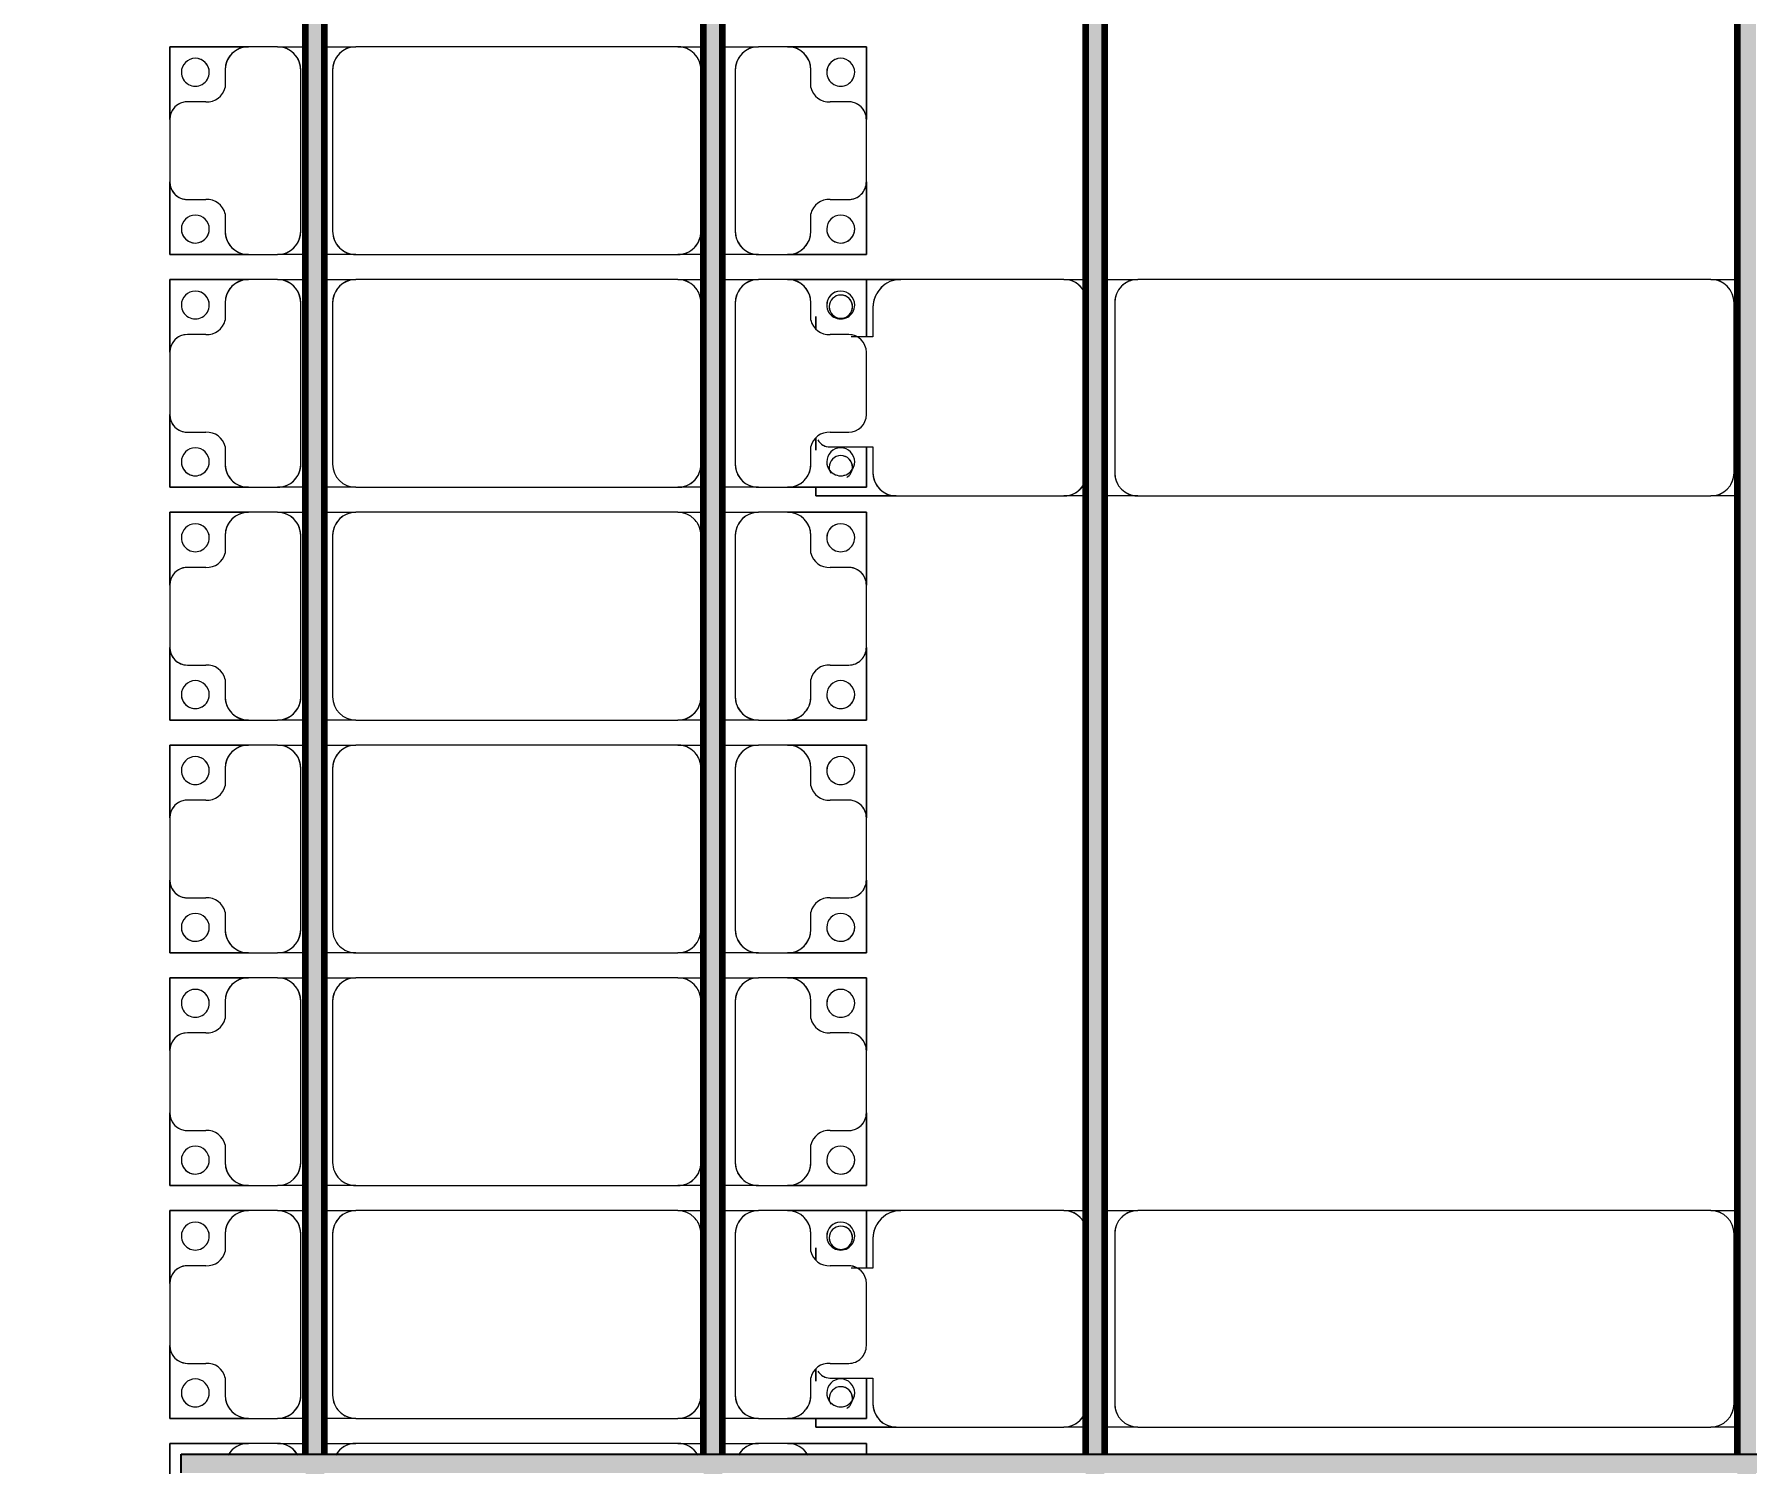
# Model space of a CAD drawing. Header units: millimetres. Extents: x -268744 to 115753, y -96240 to -10461.
# Drawn here: x -257023 to -253344, y -34627 to -31556 of the extents above; entities that cross this region are included whole.
import ezdxf

# ---------------------------------------------------------------- set-up
doc = ezdxf.new("R2010")
doc.units = ezdxf.units.MM
for name, color, linetype, lineweight in [('A-ANNO-DIMS', 211, 'Continuous', 9), ('A-ANNO-DIMS-900', 211, 'Continuous', 9), ('A-GENM', 13, 'Continuous', 9), ('S-BEAM', 12, 'Continuous', 9)]:
    doc.layers.add(name, color=color, linetype=linetype, lineweight=lineweight)
doc.styles.add('Trebuchet MS', font='trebuc.ttf', dxfattribs={"width": 0.8, "height": 2700})
doc.dimstyles.new('Arc_Length_-_3mm_Trebuchet_MS', dxfattribs={"dimscale": 304.8, "dimtxt": 2783.567448, "dimasz": 2.952756, "dimexe": 4.429134, "dimexo": 4.429134, "dimgap": 0.885827, "dimtad": 1, "dimdec": 0, "dimrnd": 10, "dimzin": 0, "dimdsep": 46, "dimtxsty": 'Trebuchet MS', "dimblk1": 'OBLIQUE', "dimblk2": 'OBLIQUE', "dimsah": 1, "dimcen": 0.09, "dimdle": 2.952756, "dimazin": 0, "dimtfac": 1, "dimtdec": 4, "dimtix": 1, "dimtmove": 0, "dimatfit": 3, "dimfxl": 1, "dimtvp": 1, "dimtolj": 1, "dimtzin": 0, "dimarcsym": 2})

# ---------------------------------------------------------------- blocks, each defined once
blk = doc.blocks.new('Dai phaodi lai - DẢI PHAO ĐI LẠI-102111-KHUNG KẾT CẤU BÈ PIN 1')
at = {"layer": 'A-GENM', "color": 7}
for p, q in [((11276.8, 748.4), (11433.1, 748.4)), ((11276.8, 579.3), (11276.8, 748.4)), ((11276.8, 748.4), (11276.8, 579.3)), ((11433.1, 748.4), (11276.8, 748.4)), ((11566.9, 748.4), (11433.1, 748.4)), ((11566.9, 748.4), (11723.2, 748.4)), ((11723.2, 748.4), (11566.9, 748.4)), ((11723.2, 748.4), (11723.2, 579.3)), ((11723.2, 579.3), (11723.2, 748.4)), ((11776.8, 748.4), (11900.1, 748.4)), ((11776.8, 579.3), (11776.8, 748.4)), ((11776.8, 748.4), (11776.8, 579.3)), ((11900.1, 748.4), (11776.8, 748.4)), ((12066.9, 748.4), (11933.1, 748.4)), ((12136.6, 748.4), (12223.2, 748.4)), ((12223.2, 748.4), (12136.6, 748.4)), ((12223.2, 748.4), (12223.2, 579.3)), ((12223.2, 579.3), (12223.2, 748.4)), ((12276.8, 748.4), (12433.1, 748.4)), ((12276.8, 579.3), (12276.8, 748.4)), ((12276.8, 748.4), (12276.8, 579.3)), ((12433.1, 748.4), (12276.8, 748.4)), ((12566.9, 748.4), (12433.1, 748.4)), ((12566.9, 748.4), (12723.2, 748.4)), ((12723.2, 748.4), (12566.9, 748.4)), ((12723.2, 748.4), (12723.2, 579.3)), ((12723.2, 579.3), (12723.2, 748.4)), ((12776.8, 748.4), (12933.1, 748.4)), ((12776.8, 579.3), (12776.8, 748.4)), ((12776.8, 748.4), (12776.8, 579.3)), ((12933.1, 748.4), (12776.8, 748.4)), ((13066.9, 748.4), (12933.1, 748.4)), ((13066.9, 748.4), (13223.2, 748.4)), ((13223.2, 748.4), (13066.9, 748.4)), ((13223.2, 748.4), (13223.2, 579.3)), ((13223.2, 579.3), (13223.2, 748.4)), ((13276.8, 748.4), (13433.1, 748.4)), ((13276.8, 579.3), (13276.8, 748.4)), ((13276.8, 748.4), (13276.8, 579.3)), ((13433.1, 748.4), (13276.8, 748.4)), ((13566.9, 748.4), (13433.1, 748.4)), ((13566.9, 748.4), (13723.2, 748.4)), ((13723.2, 748.4), (13566.9, 748.4)), ((13723.2, 748.4), (13723.2, 579.3)), ((13723.2, 579.3), (13723.2, 748.4)), ((13776.8, 748.4), (13900.1, 748.4)), ((13776.8, 579.3), (13776.8, 748.4)), ((13776.8, 748.4), (13776.8, 579.3)), ((13900.1, 748.4), (13776.8, 748.4)), ((14066.9, 748.4), (13933.1, 748.4)), ((14136.6, 748.4), (14223.2, 748.4)), ((14223.2, 748.4), (14136.6, 748.4)), ((14223.2, 748.4), (14223.2, 579.3)), ((14223.2, 579.3), (14223.2, 748.4)), ((14276.8, 748.4), (14300.1, 748.4)), ((14276.8, 579.3), (14276.8, 748.4)), ((14276.8, 748.4), (14276.8, 579.3)), ((14300.1, 748.4), (14276.8, 748.4)), ((11395.1, 710.4), (11395.1, 670.7)), ((11604.9, 670.7), (11604.9, 710.4)), ((11895.1, 710.4), (11895.1, 670.7)), ((12104.9, 670.7), (12104.9, 710.4)), ((12395.1, 710.4), (12395.1, 670.7)), ((12604.9, 670.7), (12604.9, 710.4)), ((12895.1, 710.4), (12895.1, 670.7)), ((13104.9, 670.7), (13104.9, 710.4)), ((13395.1, 710.4), (13395.1, 670.7)), ((13604.9, 670.7), (13604.9, 710.4)), ((13895.1, 710.4), (13895.1, 670.7)), ((14104.9, 670.7), (14104.9, 710.4)), ((11364.3, 629.3), (11326.8, 629.3)), ((11673.2, 629.3), (11635.7, 629.3)), ((11864.3, 629.3), (11826.8, 629.3)), ((12173.2, 629.3), (12135.7, 629.3)), ((12364.3, 629.3), (12326.8, 629.3)), ((12673.2, 629.3), (12635.7, 629.3)), ((12864.3, 629.3), (12826.8, 629.3)), ((13173.2, 629.3), (13135.7, 629.3)), ((13364.3, 629.3), (13326.8, 629.3)), ((13673.2, 629.3), (13635.7, 629.3)), ((13864.3, 629.3), (13826.8, 629.3)), ((14173.2, 629.3), (14135.7, 629.3)), ((11276.8, 579.3), (11276.8, 516.7)), ((11723.2, 516.7), (11723.2, 579.3)), ((11776.8, 579.3), (11776.8, 516.7)), ((12223.2, 516.7), (12223.2, 579.3)), ((12276.8, 579.3), (12276.8, 516.7)), ((12723.2, 516.7), (12723.2, 579.3)), ((12776.8, 579.3), (12776.8, 516.7)), ((13223.2, 516.7), (13223.2, 579.3)), ((13276.8, 579.3), (13276.8, 516.7)), ((13723.2, 516.7), (13723.2, 579.3)), ((13776.8, 579.3), (13776.8, 516.7)), ((14223.2, 516.7), (14223.2, 579.3)), ((14276.8, 579.3), (14276.8, 516.7)), ((11276.8, 438.7), (11276.8, 516.7)), ((11276.8, 438.7), (11276.8, 516.7)), ((11723.2, 516.7), (11723.2, 438.7)), ((11723.2, 516.7), (11723.2, 438.7)), ((11776.8, 438.7), (11776.8, 516.7)), ((11776.8, 438.7), (11776.8, 516.7)), ((12223.2, 516.7), (12223.2, 438.7)), ((12223.2, 516.7), (12223.2, 438.7)), ((12276.8, 438.7), (12276.8, 516.7)), ((12276.8, 438.7), (12276.8, 516.7)), ((12723.2, 516.7), (12723.2, 438.7)), ((12723.2, 516.7), (12723.2, 438.7)), ((12776.8, 438.7), (12776.8, 516.7)), ((12776.8, 438.7), (12776.8, 516.7)), ((13223.2, 516.7), (13223.2, 438.7)), ((13223.2, 516.7), (13223.2, 438.7)), ((13276.8, 438.7), (13276.8, 516.7)), ((13276.8, 438.7), (13276.8, 516.7)), ((13723.2, 516.7), (13723.2, 438.7)), ((13723.2, 516.7), (13723.2, 438.7)), ((13776.8, 438.7), (13776.8, 516.7)), ((13776.8, 438.7), (13776.8, 516.7)), ((14223.2, 516.7), (14223.2, 438.7)), ((14223.2, 516.7), (14223.2, 438.7)), ((14276.8, 438.7), (14276.8, 516.7)), ((14276.8, 438.7), (14276.8, 516.7)), ((11326.8, 466.7), (11673.2, 466.7)), ((11826.8, 466.7), (12173.2, 466.7)), ((12326.8, 466.7), (12673.2, 466.7)), ((12826.8, 466.7), (13173.2, 466.7)), ((13326.8, 466.7), (13673.2, 466.7)), ((13826.8, 466.7), (14173.2, 466.7)), ((11276.8, 343.3), (11276.8, 398.7)), ((11276.8, 343.3), (11276.8, 398.7)), ((11673.2, 393.3), (11326.8, 393.3)), ((11723.2, 398.7), (11723.2, 343.3)), ((11723.2, 398.7), (11723.2, 343.3)), ((11776.8, 343.3), (11776.8, 398.7)), ((11776.8, 343.3), (11776.8, 398.7)), ((12173.2, 393.3), (11826.8, 393.3)), ((12223.2, 398.7), (12223.2, 343.3)), ((12223.2, 398.7), (12223.2, 343.3)), ((12276.8, 343.3), (12276.8, 398.7)), ((12276.8, 343.3), (12276.8, 398.7)), ((12673.2, 393.3), (12326.8, 393.3)), ((12723.2, 398.7), (12723.2, 343.3)), ((12723.2, 398.7), (12723.2, 343.3)), ((12776.8, 343.3), (12776.8, 398.7)), ((12776.8, 343.3), (12776.8, 398.7)), ((13173.2, 393.3), (12826.8, 393.3)), ((13223.2, 398.7), (13223.2, 343.3)), ((13223.2, 398.7), (13223.2, 343.3)), ((13276.8, 343.3), (13276.8, 398.7)), ((13276.8, 343.3), (13276.8, 398.7)), ((13673.2, 393.3), (13326.8, 393.3)), ((13723.2, 398.7), (13723.2, 343.3)), ((13723.2, 398.7), (13723.2, 343.3)), ((13776.8, 343.3), (13776.8, 398.7)), ((13776.8, 343.3), (13776.8, 398.7)), ((14173.2, 393.3), (13826.8, 393.3)), ((14223.2, 398.7), (14223.2, 343.3)), ((14223.2, 398.7), (14223.2, 343.3)), ((14276.8, 343.3), (14276.8, 398.7)), ((14276.8, 343.3), (14276.8, 398.7)), ((11276.8, 343.3), (11276.8, -348.3)), ((11723.2, -348.3), (11723.2, 343.3)), ((11776.8, 343.3), (11776.8, -348.3)), ((12223.2, -348.3), (12223.2, 343.3)), ((12276.8, 343.3), (12276.8, -348.3)), ((12723.2, -348.3), (12723.2, 343.3)), ((12776.8, 343.3), (12776.8, -348.3)), ((13223.2, -348.3), (13223.2, 343.3)), ((13276.8, 343.3), (13276.8, -348.3)), ((13723.2, -348.3), (13723.2, 343.3)), ((13776.8, 343.3), (13776.8, -348.3)), ((14223.2, -348.3), (14223.2, 343.3)), ((14276.8, 343.3), (14276.8, -348.3)), ((11276.8, -416.3), (11276.8, -348.3)), ((11276.8, -416.3), (11276.8, -348.3)), ((11723.2, -348.3), (11723.2, -416.3)), ((11723.2, -348.3), (11723.2, -416.3)), ((11776.8, -416.3), (11776.8, -348.3)), ((11776.8, -416.3), (11776.8, -348.3)), ((12223.2, -348.3), (12223.2, -416.3)), ((12223.2, -348.3), (12223.2, -416.3)), ((12276.8, -416.3), (12276.8, -348.3)), ((12276.8, -416.3), (12276.8, -348.3)), ((12723.2, -348.3), (12723.2, -416.3)), ((12723.2, -348.3), (12723.2, -416.3)), ((12776.8, -416.3), (12776.8, -348.3)), ((12776.8, -416.3), (12776.8, -348.3)), ((13223.2, -348.3), (13223.2, -416.3)), ((13223.2, -348.3), (13223.2, -416.3)), ((13276.8, -416.3), (13276.8, -348.3)), ((13276.8, -416.3), (13276.8, -348.3)), ((13723.2, -348.3), (13723.2, -416.3)), ((13723.2, -348.3), (13723.2, -416.3)), ((13776.8, -416.3), (13776.8, -348.3)), ((13776.8, -416.3), (13776.8, -348.3)), ((14223.2, -348.3), (14223.2, -416.3)), ((14223.2, -348.3), (14223.2, -416.3)), ((14276.8, -416.3), (14276.8, -348.3)), ((14276.8, -416.3), (14276.8, -348.3)), ((11326.8, -398.3), (11673.2, -398.3)), ((11826.8, -398.3), (12173.2, -398.3)), ((12326.8, -398.3), (12673.2, -398.3)), ((12826.8, -398.3), (13173.2, -398.3)), ((13326.8, -398.3), (13673.2, -398.3)), ((13826.8, -398.3), (14173.2, -398.3)), ((11276.8, -516.7), (11276.8, -456.3)), ((11276.8, -516.7), (11276.8, -456.3)), ((11673.2, -466.7), (11326.8, -466.7)), ((11723.2, -456.3), (11723.2, -516.7)), ((11723.2, -456.3), (11723.2, -516.7)), ((11776.8, -516.7), (11776.8, -456.3)), ((11776.8, -516.7), (11776.8, -456.3)), ((12173.2, -466.7), (11826.8, -466.7)), ((12223.2, -456.3), (12223.2, -516.7)), ((12223.2, -456.3), (12223.2, -516.7)), ((12276.8, -516.7), (12276.8, -456.3)), ((12276.8, -516.7), (12276.8, -456.3)), ((12673.2, -466.7), (12326.8, -466.7)), ((12723.2, -456.3), (12723.2, -516.7)), ((12723.2, -456.3), (12723.2, -516.7)), ((12776.8, -516.7), (12776.8, -456.3)), ((12776.8, -516.7), (12776.8, -456.3)), ((13173.2, -466.7), (12826.8, -466.7)), ((13223.2, -456.3), (13223.2, -516.7)), ((13223.2, -456.3), (13223.2, -516.7)), ((13276.8, -516.7), (13276.8, -456.3)), ((13276.8, -516.7), (13276.8, -456.3)), ((13673.2, -466.7), (13326.8, -466.7)), ((13723.2, -456.3), (13723.2, -516.7)), ((13723.2, -456.3), (13723.2, -516.7)), ((13776.8, -516.7), (13776.8, -456.3)), ((13776.8, -516.7), (13776.8, -456.3)), ((14173.2, -466.7), (13826.8, -466.7)), ((14223.2, -456.3), (14223.2, -516.7)), ((14223.2, -456.3), (14223.2, -516.7)), ((14276.8, -516.7), (14276.8, -456.3)), ((14276.8, -516.7), (14276.8, -456.3)), ((11276.8, -516.7), (11276.8, -579.3)), ((11723.2, -579.3), (11723.2, -516.7)), ((11776.8, -516.7), (11776.8, -579.3)), ((12223.2, -579.3), (12223.2, -516.7)), ((12276.8, -516.7), (12276.8, -579.3)), ((12723.2, -579.3), (12723.2, -516.7)), ((12776.8, -516.7), (12776.8, -579.3)), ((13223.2, -579.3), (13223.2, -516.7)), ((13276.8, -516.7), (13276.8, -579.3)), ((13723.2, -579.3), (13723.2, -516.7)), ((13776.8, -516.7), (13776.8, -579.3)), ((14223.2, -579.3), (14223.2, -516.7)), ((14276.8, -516.7), (14276.8, -579.3)), ((11276.8, -748.4), (11276.8, -579.3)), ((11276.8, -579.3), (11276.8, -748.4)), ((11723.2, -579.3), (11723.2, -748.4)), ((11723.2, -748.4), (11723.2, -579.3)), ((11776.8, -748.4), (11776.8, -579.3)), ((11776.8, -579.3), (11776.8, -748.4)), ((12223.2, -579.3), (12223.2, -748.4)), ((12223.2, -748.4), (12223.2, -579.3)), ((12276.8, -748.4), (12276.8, -579.3)), ((12276.8, -579.3), (12276.8, -748.4)), ((12723.2, -579.3), (12723.2, -748.4)), ((12723.2, -748.4), (12723.2, -579.3)), ((12776.8, -748.4), (12776.8, -579.3)), ((12776.8, -579.3), (12776.8, -748.4)), ((13223.2, -579.3), (13223.2, -748.4)), ((13223.2, -748.4), (13223.2, -579.3)), ((13276.8, -748.4), (13276.8, -579.3)), ((13276.8, -579.3), (13276.8, -748.4)), ((13723.2, -579.3), (13723.2, -748.4)), ((13723.2, -748.4), (13723.2, -579.3)), ((13776.8, -748.4), (13776.8, -579.3)), ((13776.8, -579.3), (13776.8, -748.4)), ((14223.2, -579.3), (14223.2, -748.4)), ((14223.2, -748.4), (14223.2, -579.3)), ((14276.8, -748.4), (14276.8, -579.3)), ((14276.8, -579.3), (14276.8, -748.4)), ((11326.8, -629.3), (11364.3, -629.3)), ((11635.7, -629.3), (11673.2, -629.3)), ((11826.8, -629.3), (11864.3, -629.3)), ((12135.7, -629.3), (12173.2, -629.3)), ((12326.8, -629.3), (12364.3, -629.3)), ((12635.7, -629.3), (12673.2, -629.3)), ((12826.8, -629.3), (12864.3, -629.3)), ((13135.7, -629.3), (13173.2, -629.3)), ((13326.8, -629.3), (13364.3, -629.3)), ((13635.7, -629.3), (13673.2, -629.3)), ((13826.8, -629.3), (13864.3, -629.3)), ((14135.7, -629.3), (14173.2, -629.3)), ((11395.1, -670.7), (11395.1, -710.4)), ((11604.9, -710.4), (11604.9, -670.7)), ((11895.1, -670.7), (11895.1, -710.4)), ((12104.9, -710.4), (12104.9, -670.7)), ((12395.1, -670.7), (12395.1, -710.4)), ((12604.9, -710.4), (12604.9, -670.7)), ((12895.1, -670.7), (12895.1, -710.4)), ((13104.9, -710.4), (13104.9, -670.7)), ((13395.1, -670.7), (13395.1, -710.4)), ((13604.9, -710.4), (13604.9, -670.7)), ((13895.1, -670.7), (13895.1, -710.4)), ((14104.9, -710.4), (14104.9, -670.7)), ((11433.1, -748.4), (11276.8, -748.4)), ((11276.8, -748.4), (11433.1, -748.4)), ((11433.1, -748.4), (11566.9, -748.4)), ((11723.2, -748.4), (11566.9, -748.4)), ((11566.9, -748.4), (11723.2, -748.4)), ((11933.1, -748.4), (11776.8, -748.4)), ((11776.8, -748.4), (11933.1, -748.4)), ((11933.1, -748.4), (12066.9, -748.4)), ((12223.2, -748.4), (12066.9, -748.4)), ((12066.9, -748.4), (12223.2, -748.4)), ((12433.1, -748.4), (12276.8, -748.4)), ((12276.8, -748.4), (12433.1, -748.4)), ((12433.1, -748.4), (12566.9, -748.4)), ((12723.2, -748.4), (12566.9, -748.4)), ((12566.9, -748.4), (12723.2, -748.4)), ((12933.1, -748.4), (12776.8, -748.4)), ((12776.8, -748.4), (12933.1, -748.4)), ((12933.1, -748.4), (13066.9, -748.4)), ((13223.2, -748.4), (13066.9, -748.4)), ((13066.9, -748.4), (13223.2, -748.4)), ((13433.1, -748.4), (13276.8, -748.4)), ((13276.8, -748.4), (13433.1, -748.4)), ((13433.1, -748.4), (13566.9, -748.4)), ((13723.2, -748.4), (13566.9, -748.4)), ((13566.9, -748.4), (13723.2, -748.4)), ((13933.1, -748.4), (13776.8, -748.4)), ((13776.8, -748.4), (13933.1, -748.4)), ((13933.1, -748.4), (14066.9, -748.4)), ((14223.2, -748.4), (14066.9, -748.4)), ((14066.9, -748.4), (14223.2, -748.4)), ((14433.1, -748.4), (14276.8, -748.4)), ((14276.8, -748.4), (14433.1, -748.4))]:
    blk.add_line(p, q, dxfattribs=at)
for centre, radius, start, end in [((11433.1, 710.4), 38, 90, 180), ((11433.1, 710.4), 38, 90, 180), ((11433.1, 710.4), 38, 120, 180), ((11433.1, 710.4), 38, 120, 180), ((11433.1, 710.4), 38, 90, 105), ((11433.1, 710.4), 38, 90, 105), ((11566.9, 710.4), 38, 360, 90), ((11566.9, 710.4), 38, 75, 90), ((11566.9, 710.4), 38, 360, 90), ((11566.9, 710.4), 38, 75, 90), ((11566.9, 710.4), 38, 360, 60), ((11566.9, 710.4), 38, 360, 60), ((11933.1, 710.4), 38, 90, 180), ((12066.9, 710.4), 38, 0, 90), ((12433.1, 710.4), 38, 90, 180), ((12433.1, 710.4), 38, 90, 180), ((12433.1, 710.4), 38, 120, 180), ((12433.1, 710.4), 38, 120, 180), ((12433.1, 710.4), 38, 90, 105), ((12433.1, 710.4), 38, 90, 105), ((12566.9, 710.4), 38, 360, 90), ((12566.9, 710.4), 38, 75, 90), ((12566.9, 710.4), 38, 360, 90), ((12566.9, 710.4), 38, 75, 90), ((12566.9, 710.4), 38, 0, 60), ((12566.9, 710.4), 38, 0, 60), ((12933.1, 710.4), 38, 90, 180), ((12933.1, 710.4), 38, 90, 180), ((12933.1, 710.4), 38, 120, 180), ((12933.1, 710.4), 38, 120, 180), ((12933.1, 710.4), 38, 90, 105), ((12933.1, 710.4), 38, 90, 105), ((13066.9, 710.4), 38, 0, 90), ((13066.9, 710.4), 38, 75, 90), ((13066.9, 710.4), 38, 0, 90), ((13066.9, 710.4), 38, 75, 90), ((13066.9, 710.4), 38, 0, 60), ((13066.9, 710.4), 38, 0, 60), ((13433.1, 710.4), 38, 90, 180), ((13433.1, 710.4), 38, 90, 180), ((13433.1, 710.4), 38, 120, 180), ((13433.1, 710.4), 38, 120, 180), ((13433.1, 710.4), 38, 90, 105), ((13433.1, 710.4), 38, 90, 105), ((13566.9, 710.4), 38, 0, 90), ((13566.9, 710.4), 38, 75, 90), ((13566.9, 710.4), 38, 0, 90), ((13566.9, 710.4), 38, 75, 90), ((13566.9, 710.4), 38, 0, 60), ((13566.9, 710.4), 38, 0, 60), ((13933.1, 710.4), 38, 90, 180), ((14066.9, 710.4), 38, 360, 90), ((11331.6, 693.3), 30, 90, 270), ((11331.6, 693.3), 30, 90, 180), ((11331.6, 693.3), 30, 270, 90), ((11331.6, 693.3), 30, 270, 90), ((11668.4, 693.3), 30, 90, 270), ((11668.4, 693.3), 30, 90, 270), ((11668.4, 693.3), 30, 270, 90), ((11668.4, 693.3), 30, 0, 90), ((11831.6, 693.3), 30, 90, 270), ((11831.6, 693.3), 30, 90, 180), ((11831.6, 693.3), 30, 270, 90), ((11831.6, 693.3), 30, 270, 90), ((11933.1, 710.4), 38, 150, 180), ((11933.1, 710.4), 38, 150, 180), ((12168.4, 693.3), 30, 90, 270), ((12168.4, 693.3), 30, 90, 270), ((12168.4, 693.3), 30, 270, 90), ((12168.4, 693.3), 30, 0, 90), ((12331.6, 693.3), 30, 90, 270), ((12331.6, 693.3), 30, 90, 180), ((12331.6, 693.3), 30, 270, 90), ((12331.6, 693.3), 30, 270, 90), ((12668.4, 693.3), 30, 90, 270), ((12668.4, 693.3), 30, 90, 270), ((12668.4, 693.3), 30, 270, 90), ((12668.4, 693.3), 30, 0, 90), ((12831.6, 693.3), 30, 90, 270), ((12831.6, 693.3), 30, 90, 180), ((12831.6, 693.3), 30, 270, 90), ((12831.6, 693.3), 30, 270, 90), ((13168.4, 693.3), 30, 90, 270), ((13168.4, 693.3), 30, 90, 270), ((13168.4, 693.3), 30, 270, 90), ((13168.4, 693.3), 30, 0, 90), ((13331.6, 693.3), 30, 90, 270), ((13331.6, 693.3), 30, 90, 180), ((13331.6, 693.3), 30, 270, 90), ((13331.6, 693.3), 30, 270, 90), ((13668.4, 693.3), 30, 90, 270), ((13668.4, 693.3), 30, 90, 270), ((13668.4, 693.3), 30, 270, 90), ((13668.4, 693.3), 30, 0, 90), ((13831.6, 693.3), 30, 90, 270), ((13831.6, 693.3), 30, 90, 180), ((13831.6, 693.3), 30, 270, 90), ((13831.6, 693.3), 30, 270, 90), ((13933.1, 710.4), 38, 150, 180), ((13933.1, 710.4), 38, 150, 180), ((14168.4, 693.3), 30, 90, 270), ((14168.4, 693.3), 30, 90, 270), ((14168.4, 693.3), 30, 270, 90), ((14168.4, 693.3), 30, 0, 90), ((11331.6, 693.3), 30, 195, 270), ((11355.2, 668.2), 40, 283.1885, 3.5081), ((11644.8, 668.2), 40, 176.4919, 256.8115), ((11668.4, 693.3), 30, 270, 345), ((11831.6, 693.3), 30, 195, 270), ((11855.2, 668.2), 40, 283.1885, 3.5081), ((12144.8, 668.2), 40, 176.4919, 256.8115), ((12168.4, 693.3), 30, 270, 345), ((12331.6, 693.3), 30, 195, 270), ((12355.2, 668.2), 40, 283.1885, 3.5081), ((12644.8, 668.2), 40, 176.4919, 256.8115), ((12668.4, 693.3), 30, 270, 345), ((12831.6, 693.3), 30, 195, 270), ((12855.2, 668.2), 40, 283.1885, 3.5081), ((13144.8, 668.2), 40, 176.4919, 256.8115), ((13168.4, 693.3), 30, 270, 345), ((13331.6, 693.3), 30, 195, 270), ((13355.2, 668.2), 40, 283.1885, 3.5081), ((13644.8, 668.2), 40, 176.4919, 256.8115), ((13668.4, 693.3), 30, 270, 345), ((13831.6, 693.3), 30, 195, 270), ((13855.2, 668.2), 40, 283.1885, 3.5081), ((14144.8, 668.2), 40, 176.4919, 256.8115), ((14168.4, 693.3), 30, 270, 345), ((11326.8, 579.3), 50, 90, 180), ((11326.8, 579.3), 50, 90, 165), ((11673.2, 579.3), 50, 0, 90), ((11673.2, 579.3), 50, 15, 90), ((11826.8, 579.3), 50, 90, 180), ((11826.8, 579.3), 50, 90, 165), ((12173.2, 579.3), 50, 360, 90), ((12173.2, 579.3), 50, 15, 90), ((12326.8, 579.3), 50, 90, 180), ((12326.8, 579.3), 50, 90, 165), ((12673.2, 579.3), 50, 360, 90), ((12673.2, 579.3), 50, 15, 90), ((12826.8, 579.3), 50, 90, 180), ((12826.8, 579.3), 50, 90, 165), ((13173.2, 579.3), 50, 0, 90), ((13173.2, 579.3), 50, 15, 90), ((13326.8, 579.3), 50, 90, 180), ((13326.8, 579.3), 50, 90, 165), ((13673.2, 579.3), 50, 360, 90), ((13673.2, 579.3), 50, 15, 90), ((13826.8, 579.3), 50, 90, 180), ((13826.8, 579.3), 50, 90, 165), ((14173.2, 579.3), 50, 360, 90), ((14173.2, 579.3), 50, 15, 90), ((14326.8, 579.3), 50, 120, 180), ((14326.8, 579.3), 50, 120, 165), ((11326.8, 516.7), 50, 180, 270), ((11673.2, 516.7), 50, 270, 0), ((11826.8, 516.7), 50, 180, 270), ((12173.2, 516.7), 50, 270, 0), ((12326.8, 516.7), 50, 180, 270), ((12673.2, 516.7), 50, 270, 0), ((12826.8, 516.7), 50, 180, 270), ((13173.2, 516.7), 50, 270, 0), ((13326.8, 516.7), 50, 180, 270), ((13673.2, 516.7), 50, 270, 0), ((13826.8, 516.7), 50, 180, 270), ((14173.2, 516.7), 50, 270, 360), ((14326.8, 516.7), 50, 180, 240), ((11326.8, 516.7), 50, 195, 270), ((11673.2, 516.7), 50, 270, 345), ((11826.8, 516.7), 50, 195, 270), ((12173.2, 516.7), 50, 270, 345), ((12326.8, 516.7), 50, 195, 270), ((12673.2, 516.7), 50, 270, 345), ((12826.8, 516.7), 50, 195, 270), ((13173.2, 516.7), 50, 270, 345), ((13326.8, 516.7), 50, 195, 270), ((13673.2, 516.7), 50, 270, 345), ((13826.8, 516.7), 50, 195, 270), ((14173.2, 516.7), 50, 270, 345), ((14326.8, 516.7), 50, 195, 240), ((11326.8, 343.3), 50, 90, 180), ((11326.8, 343.3), 50, 150, 180), ((11326.8, 343.3), 50, 105, 135), ((11673.2, 343.3), 50, 360, 90), ((11673.2, 343.3), 50, 360, 75), ((11826.8, 343.3), 50, 90, 180), ((11826.8, 343.3), 50, 150, 180), ((11826.8, 343.3), 50, 105, 135), ((12173.2, 343.3), 50, 360, 90), ((12173.2, 343.3), 50, 360, 75), ((12326.8, 343.3), 50, 90, 180), ((12326.8, 343.3), 50, 150, 180), ((12326.8, 343.3), 50, 105, 135), ((12673.2, 343.3), 50, 360, 90), ((12673.2, 343.3), 50, 360, 75), ((12826.8, 343.3), 50, 90, 180), ((12826.8, 343.3), 50, 150, 180), ((12826.8, 343.3), 50, 105, 135), ((13173.2, 343.3), 50, 0, 90), ((13173.2, 343.3), 50, 360, 75), ((13326.8, 343.3), 50, 90, 180), ((13326.8, 343.3), 50, 150, 180), ((13326.8, 343.3), 50, 105, 135), ((13673.2, 343.3), 50, 360, 90), ((13673.2, 343.3), 50, 360, 75), ((13826.8, 343.3), 50, 90, 180), ((13826.8, 343.3), 50, 150, 180), ((13826.8, 343.3), 50, 105, 135), ((14173.2, 343.3), 50, 360, 90), ((14173.2, 343.3), 50, 360, 75), ((14326.8, 343.3), 50, 120, 180), ((14326.8, 343.3), 50, 150, 180), ((14326.8, 343.3), 50, 120, 135), ((11326.8, -348.3), 50, 180, 270), ((11326.8, -348.3), 50, 195, 270), ((11673.2, -348.3), 50, 270, 0), ((11673.2, -348.3), 50, 270, 360), ((11826.8, -348.3), 50, 180, 270), ((11826.8, -348.3), 50, 195, 270), ((12173.2, -348.3), 50, 270, 360), ((12173.2, -348.3), 50, 270, 360), ((12326.8, -348.3), 50, 180, 270), ((12326.8, -348.3), 50, 195, 270), ((12673.2, -348.3), 50, 270, 360), ((12673.2, -348.3), 50, 270, 360), ((12826.8, -348.3), 50, 180, 270), ((12826.8, -348.3), 50, 195, 270), ((13173.2, -348.3), 50, 270, 0), ((13173.2, -348.3), 50, 270, 0), ((13326.8, -348.3), 50, 180, 270), ((13326.8, -348.3), 50, 195, 270), ((13673.2, -348.3), 50, 270, 0), ((13673.2, -348.3), 50, 270, 0), ((13826.8, -348.3), 50, 180, 270), ((13826.8, -348.3), 50, 195, 270), ((14173.2, -348.3), 50, 270, 0), ((14173.2, -348.3), 50, 270, 360), ((14326.8, -348.3), 50, 180, 240), ((14326.8, -348.3), 50, 195, 240), ((11326.8, -516.7), 50, 90, 180), ((11326.8, -516.7), 50, 90, 165), ((11673.2, -516.7), 50, 0, 90), ((11673.2, -516.7), 50, 15, 90), ((11826.8, -516.7), 50, 90, 180), ((11826.8, -516.7), 50, 90, 165), ((12173.2, -516.7), 50, 360, 90), ((12173.2, -516.7), 50, 15, 90), ((12326.8, -516.7), 50, 90, 180), ((12326.8, -516.7), 50, 90, 165), ((12673.2, -516.7), 50, 360, 90), ((12673.2, -516.7), 50, 15, 90), ((12826.8, -516.7), 50, 90, 180), ((12826.8, -516.7), 50, 90, 165), ((13173.2, -516.7), 50, 0, 90), ((13173.2, -516.7), 50, 15, 90), ((13326.8, -516.7), 50, 90, 180), ((13326.8, -516.7), 50, 90, 165), ((13673.2, -516.7), 50, 0, 90), ((13673.2, -516.7), 50, 15, 90), ((13826.8, -516.7), 50, 90, 180), ((13826.8, -516.7), 50, 90, 165), ((14173.2, -516.7), 50, 360, 90), ((14173.2, -516.7), 50, 15, 90), ((14326.8, -516.7), 50, 120, 180), ((14326.8, -516.7), 50, 120, 165), ((11326.8, -579.3), 50, 180, 270), ((11673.2, -579.3), 50, 270, 0), ((11826.8, -579.3), 50, 180, 270), ((12173.2, -579.3), 50, 270, 0), ((12326.8, -579.3), 50, 180, 270), ((12673.2, -579.3), 50, 270, 0), ((12826.8, -579.3), 50, 180, 270), ((13173.2, -579.3), 50, 270, 0), ((13326.8, -579.3), 50, 180, 270), ((13673.2, -579.3), 50, 270, 360), ((13826.8, -579.3), 50, 180, 270), ((14173.2, -579.3), 50, 270, 360), ((14326.8, -579.3), 50, 180, 240), ((11326.8, -579.3), 50, 195, 270), ((11673.2, -579.3), 50, 270, 345), ((11826.8, -579.3), 50, 195, 270), ((12173.2, -579.3), 50, 270, 345), ((12326.8, -579.3), 50, 195, 270), ((12673.2, -579.3), 50, 270, 345), ((12826.8, -579.3), 50, 195, 270), ((13173.2, -579.3), 50, 270, 345), ((13326.8, -579.3), 50, 195, 270), ((13673.2, -579.3), 50, 270, 345), ((13826.8, -579.3), 50, 195, 270), ((14173.2, -579.3), 50, 270, 345), ((14326.8, -579.3), 50, 195, 240), ((11355.2, -668.2), 40, 356.4919, 76.8115), ((11644.8, -668.2), 40, 103.1885, 183.5081), ((11855.2, -668.2), 40, 356.4919, 76.8115), ((12144.8, -668.2), 40, 103.1885, 183.5081), ((12355.2, -668.2), 40, 356.4919, 76.8115), ((12644.8, -668.2), 40, 103.1885, 183.5081), ((12855.2, -668.2), 40, 356.4919, 76.8115), ((13144.8, -668.2), 40, 103.1885, 183.5081), ((13355.2, -668.2), 40, 356.4919, 76.8115), ((13644.8, -668.2), 40, 103.1885, 183.5081), ((13855.2, -668.2), 40, 356.4919, 76.8115), ((14144.8, -668.2), 40, 103.1885, 183.5081), ((11331.6, -693.3), 30, 90, 270), ((11331.6, -693.3), 30, 180, 270), ((11331.6, -693.3), 30, 90, 165), ((11331.6, -693.3), 30, 270, 90), ((11331.6, -693.3), 30, 270, 90), ((11668.4, -693.3), 30, 90, 270), ((11668.4, -693.3), 30, 90, 270), ((11668.4, -693.3), 30, 270, 90), ((11668.4, -693.3), 30, 15, 90), ((11668.4, -693.3), 30, 270, 360), ((11831.6, -693.3), 30, 90, 270), ((11831.6, -693.3), 30, 180, 270), ((11831.6, -693.3), 30, 90, 165), ((11831.6, -693.3), 30, 270, 90), ((11831.6, -693.3), 30, 270, 90), ((12168.4, -693.3), 30, 90, 270), ((12168.4, -693.3), 30, 90, 270), ((12168.4, -693.3), 30, 270, 90), ((12168.4, -693.3), 30, 15, 90), ((12168.4, -693.3), 30, 270, 360), ((12331.6, -693.3), 30, 90, 270), ((12331.6, -693.3), 30, 180, 270), ((12331.6, -693.3), 30, 90, 165), ((12331.6, -693.3), 30, 270, 90), ((12331.6, -693.3), 30, 270, 90), ((12668.4, -693.3), 30, 90, 270), ((12668.4, -693.3), 30, 90, 270), ((12668.4, -693.3), 30, 270, 90), ((12668.4, -693.3), 30, 15, 90), ((12668.4, -693.3), 30, 270, 360), ((12831.6, -693.3), 30, 90, 270), ((12831.6, -693.3), 30, 180, 270), ((12831.6, -693.3), 30, 90, 165), ((12831.6, -693.3), 30, 270, 90), ((12831.6, -693.3), 30, 270, 90), ((13168.4, -693.3), 30, 90, 270), ((13168.4, -693.3), 30, 90, 270), ((13168.4, -693.3), 30, 270, 90), ((13168.4, -693.3), 30, 15, 90), ((13168.4, -693.3), 30, 270, 360), ((13331.6, -693.3), 30, 90, 270), ((13331.6, -693.3), 30, 180, 270), ((13331.6, -693.3), 30, 90, 165), ((13331.6, -693.3), 30, 270, 90), ((13331.6, -693.3), 30, 270, 90), ((13668.4, -693.3), 30, 90, 270), ((13668.4, -693.3), 30, 90, 270), ((13668.4, -693.3), 30, 270, 90), ((13668.4, -693.3), 30, 15, 90), ((13668.4, -693.3), 30, 270, 360), ((13831.6, -693.3), 30, 90, 270), ((13831.6, -693.3), 30, 180, 270), ((13831.6, -693.3), 30, 90, 165), ((13831.6, -693.3), 30, 270, 90), ((13831.6, -693.3), 30, 270, 90), ((14168.4, -693.3), 30, 90, 270), ((14168.4, -693.3), 30, 90, 270), ((14168.4, -693.3), 30, 270, 90), ((14168.4, -693.3), 30, 15, 90), ((14168.4, -693.3), 30, 270, 360), ((11433.1, -710.4), 38, 180, 270), ((11433.1, -710.4), 38, 180, 240), ((11433.1, -710.4), 38, 180, 270), ((11433.1, -710.4), 38, 180, 240), ((11566.9, -710.4), 38, 270, 0), ((11566.9, -710.4), 38, 270, 360), ((11566.9, -710.4), 38, 300, 0), ((11566.9, -710.4), 38, 300, 0), ((11933.1, -710.4), 38, 180, 270), ((11933.1, -710.4), 38, 180, 240), ((11933.1, -710.4), 38, 180, 270), ((11933.1, -710.4), 38, 180, 240), ((12066.9, -710.4), 38, 270, 0), ((12066.9, -710.4), 38, 270, 360), ((12066.9, -710.4), 38, 300, 0), ((12066.9, -710.4), 38, 300, 0), ((12433.1, -710.4), 38, 180, 270), ((12433.1, -710.4), 38, 180, 240), ((12433.1, -710.4), 38, 180, 270), ((12433.1, -710.4), 38, 180, 240), ((12566.9, -710.4), 38, 270, 0), ((12566.9, -710.4), 38, 270, 360), ((12566.9, -710.4), 38, 300, 0), ((12566.9, -710.4), 38, 300, 0), ((12933.1, -710.4), 38, 180, 270), ((12933.1, -710.4), 38, 180, 240), ((12933.1, -710.4), 38, 180, 270), ((12933.1, -710.4), 38, 180, 240), ((13066.9, -710.4), 38, 270, 0), ((13066.9, -710.4), 38, 270, 360), ((13066.9, -710.4), 38, 300, 0), ((13066.9, -710.4), 38, 300, 0), ((13433.1, -710.4), 38, 180, 270), ((13433.1, -710.4), 38, 180, 240), ((13433.1, -710.4), 38, 180, 270), ((13433.1, -710.4), 38, 180, 240), ((13566.9, -710.4), 38, 270, 360), ((13566.9, -710.4), 38, 270, 360), ((13566.9, -710.4), 38, 300, 360), ((13566.9, -710.4), 38, 300, 360), ((13933.1, -710.4), 38, 180, 270), ((13933.1, -710.4), 38, 180, 240), ((13933.1, -710.4), 38, 180, 270), ((13933.1, -710.4), 38, 180, 240), ((14066.9, -710.4), 38, 270, 360), ((14066.9, -710.4), 38, 270, 360), ((14066.9, -710.4), 38, 300, 360), ((14066.9, -710.4), 38, 300, 360), ((11433.1, -710.4), 38, 255, 270), ((11433.1, -710.4), 38, 255, 270), ((11566.9, -710.4), 38, 270, 285), ((11566.9, -710.4), 38, 270, 285), ((11933.1, -710.4), 38, 255, 270), ((11933.1, -710.4), 38, 255, 270), ((12066.9, -710.4), 38, 270, 285), ((12066.9, -710.4), 38, 270, 285), ((12433.1, -710.4), 38, 255, 270), ((12433.1, -710.4), 38, 255, 270), ((12566.9, -710.4), 38, 270, 285), ((12566.9, -710.4), 38, 270, 285), ((12933.1, -710.4), 38, 255, 270), ((12933.1, -710.4), 38, 255, 270), ((13066.9, -710.4), 38, 270, 285), ((13066.9, -710.4), 38, 270, 285), ((13433.1, -710.4), 38, 255, 270), ((13433.1, -710.4), 38, 255, 270), ((13566.9, -710.4), 38, 270, 285), ((13566.9, -710.4), 38, 270, 285), ((13933.1, -710.4), 38, 255, 270), ((13933.1, -710.4), 38, 255, 270), ((14066.9, -710.4), 38, 270, 285), ((14066.9, -710.4), 38, 270, 285)]:
    blk.add_arc(centre, radius, start, end, dxfattribs=at)
blk = doc.blocks.new('Dầm C52 - Dầm C52-102502-KHUNG KẾT CẤU BÈ PIN 1')
at = {"layer": 'S-BEAM', "lineweight": 140}
h = blk.add_hatch(color=1, dxfattribs=at)
h.paths.add_polyline_path([(-25480.9, 20), (-25480.9, -20), (-25440.9, -20), (-25440.9, 20)])
h.paths.add_polyline_path([(-25400.9, 20), (-25400.9, -20), (-19440.9, -20), (-19443, 20), (-24983.5, 20)])
h.paths.add_polyline_path([(-19400.9, 20), (-19400.9, -20), (-13440.9, -20), (-13440.9, 20), (-18981.3, 20)])
h.paths.add_polyline_path([(-13400.9, -20), (-7440.9, -20), (-7440.9, 20), (-13400.9, 20)])
h.paths.add_polyline_path([(-7400.9, -20), (-1440.9, -20), (-1440.9, 20), (-7400.9, 20)])
h.paths.add_polyline_path([(-1400.9, -20), (4559.1, -20), (4559.1, 20), (-1400.9, 20)])
h.paths.add_polyline_path([(4599.1, 20), (4599.1, -20), (10559.1, -20), (10559.1, 20), (5027.2, 20)])
h.paths.add_polyline_path([(10599.1, -20), (16559.1, -20), (16559.1, 20), (10599.1, 20)])
h.paths.add_polyline_path([(16599.1, 20), (16599.1, -20), (22559.1, -20), (22559.1, 20), (17031.5, 20)])
h.paths.add_polyline_path([(22599.1, -20), (25259.1, -20), (25259.1, 20), (22599.1, 20)])
h.paths.add_polyline_path([(25299.1, -20), (25480.9, -20), (25480.9, 20), (25299.1, 20)])
at = {"layer": 'S-BEAM', "color": 1, "lineweight": 140}
for p, q in [((10599.1, 20), (16559.1, 20)), ((16559.1, -20), (10599.1, -20))]:
    blk.add_line(p, q, dxfattribs=at)
blk = doc.blocks.new('Dầm C52 - Dầm C52-V1-KHUNG KẾT CẤU BÈ PIN 1')
at = {"layer": 'S-BEAM', "lineweight": 140}
h = blk.add_hatch(color=1, dxfattribs=at)
h.paths.add_polyline_path([(-25480.9, 20), (-25480.9, -20), (-25440.9, -20), (-25445.2, 20)])
h.paths.add_polyline_path([(-25400.9, -20), (-19440.9, -20), (-19443, 20), (-25400.9, 20)])
h.paths.add_polyline_path([(-19400.9, 20), (-19400.9, -20), (-13440.9, -20), (-13440.9, 20), (-18981.3, 20)])
h.paths.add_polyline_path([(-13400.9, -20), (-7440.9, -20), (-7440.9, 20), (-13400.9, 20)])
h.paths.add_polyline_path([(-7400.9, 20), (-7400.9, -20), (-1440.9, -20), (-1440.9, 20), (-6977, 20)])
h.paths.add_polyline_path([(-1400.9, -20), (4559.1, -20), (4559.1, 20), (-1400.9, 20)])
h.paths.add_polyline_path([(4599.1, 20), (4599.1, -20), (10559.1, -20), (10559.1, 20), (5027.2, 20)])
h.paths.add_polyline_path([(10599.1, -20), (16559.1, -20), (16559.1, 20), (10599.1, 20)])
h.paths.add_polyline_path([(16599.1, 20), (16599.1, -20), (22559.1, -20), (22559.1, 20), (17031.5, 20)])
h.paths.add_polyline_path([(22599.1, -20), (25259.1, -20), (25259.1, 20), (22599.1, 20)])
h.paths.add_polyline_path([(25299.1, -20), (25480.9, -20), (25480.9, 20), (25299.1, 20)])
at = {"layer": 'S-BEAM', "color": 1, "lineweight": 140}
for p, q in [((10599.1, 20), (16559.1, 20)), ((16559.1, -20), (10599.1, -20))]:
    blk.add_line(p, q, dxfattribs=at)
blk = doc.blocks.new('Dầm C52 - Dầm C52-V2-KHUNG KẾT CẤU BÈ PIN 1')
at = {"layer": 'S-BEAM', "lineweight": 140}
h = blk.add_hatch(color=1, dxfattribs=at)
h.paths.add_polyline_path([(-25480.9, 20), (-25480.9, -20), (-25440.9, -20), (-25440.9, 20)])
h.paths.add_polyline_path([(-25400.9, 20), (-25400.9, -20), (-19440.9, -20), (-19443, 20), (-24983.5, 20)])
h.paths.add_polyline_path([(-19400.9, 20), (-19400.9, -20), (-13440.9, -20), (-13440.9, 20), (-18519.6, 20)])
h.paths.add_polyline_path([(-13400.9, -20), (-7440.9, -20), (-7440.9, 20), (-13400.9, 20)])
h.paths.add_polyline_path([(-7400.9, 20), (-7400.9, -20), (-1440.9, -20), (-1440.9, 20), (-6515.3, 20)])
h.paths.add_polyline_path([(-1400.9, 20), (-1400.9, -20), (4559.1, -20), (4559.1, 20), (-974.9, 20)])
h.paths.add_polyline_path([(4599.1, -20), (10559.1, -20), (10559.1, 20), (4599.1, 20)])
h.paths.add_polyline_path([(10599.1, -20), (16559.1, -20), (16559.1, 20), (10599.1, 20)])
h.paths.add_polyline_path([(16599.1, 20), (16599.1, -20), (22559.1, -20), (22559.1, 20), (17493.2, 20)])
h.paths.add_polyline_path([(22599.1, 20), (22599.1, -20), (25259.1, -20), (25259.1, 20), (23033.7, 20)])
h.paths.add_polyline_path([(25299.1, -20), (25480.9, -20), (25480.9, 20), (25299.1, 20)])
at = {"layer": 'S-BEAM', "color": 1, "lineweight": 140}
for p, q in [((10599.1, 20), (16559.1, 20)), ((16559.1, -20), (10599.1, -20))]:
    blk.add_line(p, q, dxfattribs=at)
blk = doc.blocks.new('Dầm C52 - Dầm C52-102503-KHUNG KẾT CẤU BÈ PIN 1')
at = {"layer": 'S-BEAM', "lineweight": 140}
h = blk.add_hatch(color=1, dxfattribs=at)
h.paths.add_polyline_path([(-25480.9, 20), (-25480.9, -20), (-25440.9, -20), (-25440.9, 20)])
h.paths.add_polyline_path([(-25400.9, 20), (-25400.9, -20), (-19440.9, -20), (-19443, 20), (-24983.5, 20)])
h.paths.add_polyline_path([(-19400.9, 20), (-19400.9, -20), (-13440.9, -20), (-13440.9, 20), (-17596.2, 20)])
h.paths.add_polyline_path([(-13400.9, -20), (-7440.9, -20), (-7440.9, 20), (-13400.9, 20)])
h.paths.add_polyline_path([(-7400.9, -20), (-1440.9, -20), (-1440.9, 20), (-7400.9, 20)])
h.paths.add_polyline_path([(-1400.9, -20), (4559.1, -20), (4559.1, 20), (-1400.9, 20)])
h.paths.add_polyline_path([(4599.1, -20), (10559.1, -20), (10559.1, 20), (4599.1, 20)])
h.paths.add_polyline_path([(10599.1, 20), (10599.1, -20), (16559.1, -20), (16559.1, 20), (11952.8, 20)])
h.paths.add_polyline_path([(16599.1, -20), (22559.1, -20), (22559.1, 20), (16599.1, 20)])
h.paths.add_polyline_path([(22599.1, -20), (25259.1, -20), (25259.1, 20), (22599.1, 20)])
h.paths.add_polyline_path([(25299.1, -20), (25441.8, -20), (25441.8, 20), (25299.1, 20)])
at = {"layer": 'S-BEAM', "color": 1, "lineweight": 140}
blk.add_line((10599.1, 20), (16559.1, 20), dxfattribs=at)
blk = doc.blocks.new('Dai phao do pin - DẢI PHAO ĐỠ PIN-V15-KHUNG KẾT CẤU BÈ PIN 1')
at = {"layer": 'A-GENM', "color": 7}
for p, q in [((-1312.2, 241.6), (-1129.7, 241.6)), ((-1129.7, 241.6), (-1312.2, 241.6)), ((-779.7, 241.6), (-1129.7, 241.6)), ((-779.7, 241.6), (-732.4, 241.6)), ((-779.7, 241.6), (-732.4, 241.6)), ((-692.4, 241.6), (-620.3, 241.6)), ((-692.4, 241.6), (-620.3, 241.6)), ((610.3, 241.6), (-620.3, 241.6)), ((610.3, 241.6), (667.6, 241.6)), ((610.3, 241.6), (667.6, 241.6)), ((-670.3, 191.6), (-670.3, -173.4)), ((660.3, -173.4), (660.3, 191.6)), ((-1312.2, 135.1), (-1312.2, 161.7)), ((-1312.2, 161.7), (-1312.2, 135.1)), ((-1189.7, 181.6), (-1189.7, 118.2)), ((-1189.7, 118.2), (-1236.8, 118.2)), ((-1312.2, -125.1), (-1312.2, -98.4)), ((-1312.2, -98.4), (-1312.2, -125.1)), ((-1282.2, -118.2), (-1189.7, -118.2)), ((-1189.7, -118.2), (-1189.7, -173.4)), ((-1312.2, -223.4), (-1312.2, -203.7)), ((-1312.2, -203.7), (-1312.2, -223.4)), ((-1139.7, -223.4), (-1312.2, -223.4)), ((-1312.2, -223.4), (-1139.7, -223.4)), ((-1139.7, -223.4), (-779.7, -223.4)), ((-732.4, -223.4), (-779.7, -223.4)), ((-732.4, -223.4), (-779.7, -223.4)), ((-620.3, -223.4), (-692.4, -223.4)), ((-620.3, -223.4), (-692.4, -223.4)), ((-620.3, -223.4), (610.3, -223.4)), ((667.6, -223.4), (610.3, -223.4)), ((667.6, -223.4), (610.3, -223.4))]:
    blk.add_line(p, q, dxfattribs=at)
for centre, radius, start, end in [((-1129.7, 181.6), 60, 90, 180), ((-1129.7, 181.6), 60, 120, 180), ((-779.7, 191.6), 50, 30, 90), ((-779.7, 191.6), 50, 30, 75), ((-620.3, 191.6), 50, 90, 180), ((-620.3, 191.6), 50, 105, 135), ((610.3, 191.6), 50, 360, 90), ((610.3, 191.6), 50, 60, 90), ((-1258.6, 183.2), 25, 0, 180), ((-1258.6, 183.2), 25, 90, 180), ((-1258.6, 183.2), 25, 0, 75), ((-620.3, 191.6), 50, 150, 180), ((610.3, 191.6), 50, 15, 30), ((-1258.6, 183.2), 25, 180, 0), ((-1258.6, 183.2), 25, 180, 300), ((-1258.6, 183.2), 25, 330, 360), ((-1282.2, -88.2), 30, 210, 270), ((-1282.2, -88.2), 30, 210, 255), ((-1282.2, -88.2), 30, 225, 255), ((-1282.2, -88.2), 30, 225, 255), ((-1258.6, -161.8), 25, 0, 180), ((-1258.6, -161.8), 25, 90, 180), ((-1258.6, -161.8), 25, 0, 75), ((-1258.6, -161.8), 25, 180, 210), ((-1258.6, -161.8), 25, 180, 210), ((-1258.6, -161.8), 25, 300, 0), ((-1258.6, -161.8), 25, 300, 360), ((-1139.7, -173.4), 50, 180, 270), ((-1139.7, -173.4), 50, 180, 255), ((-620.3, -173.4), 50, 180, 270), ((-620.3, -173.4), 50, 180, 210), ((610.3, -173.4), 50, 270, 360), ((610.3, -173.4), 50, 330, 360), ((-779.7, -173.4), 50, 270, 330), ((-779.7, -173.4), 50, 285, 330), ((-620.3, -173.4), 50, 240, 270), ((610.3, -173.4), 50, 285, 300)]:
    blk.add_arc(centre, radius, start, end, dxfattribs=at)
blk = doc.blocks.new('Dai phao do pin - DẢI PHAO ĐỠ PIN-V17-KHUNG KẾT CẤU BÈ PIN 1')
at = {"layer": 'A-GENM', "color": 7}
for p, q in [((-1312.2, 241.6), (-1129.7, 241.6)), ((-1129.7, 241.6), (-1312.2, 241.6)), ((-779.7, 241.6), (-1129.7, 241.6)), ((-779.7, 241.6), (-732.4, 241.6)), ((-779.7, 241.6), (-732.4, 241.6)), ((-692.4, 241.6), (-620.3, 241.6)), ((-692.4, 241.6), (-620.3, 241.6)), ((610.3, 241.6), (-620.3, 241.6)), ((610.3, 241.6), (667.6, 241.6)), ((610.3, 241.6), (667.6, 241.6)), ((-670.3, 191.6), (-670.3, -173.4)), ((660.3, -173.4), (660.3, 191.6)), ((-1312.2, 135.1), (-1312.2, 161.7)), ((-1312.2, 161.7), (-1312.2, 135.1)), ((-1189.7, 181.6), (-1189.7, 118.2)), ((-1189.7, 118.2), (-1236.8, 118.2)), ((-1312.2, -125.1), (-1312.2, -98.4)), ((-1312.2, -98.4), (-1312.2, -125.1)), ((-1282.2, -118.2), (-1189.7, -118.2)), ((-1189.7, -118.2), (-1189.7, -173.4)), ((-1312.2, -223.4), (-1312.2, -203.7)), ((-1312.2, -203.7), (-1312.2, -223.4)), ((-1139.7, -223.4), (-1312.2, -223.4)), ((-1312.2, -223.4), (-1139.7, -223.4)), ((-1139.7, -223.4), (-779.7, -223.4)), ((-732.4, -223.4), (-779.7, -223.4)), ((-732.4, -223.4), (-779.7, -223.4)), ((-620.3, -223.4), (-692.4, -223.4)), ((-620.3, -223.4), (-692.4, -223.4)), ((-620.3, -223.4), (610.3, -223.4)), ((667.6, -223.4), (610.3, -223.4)), ((667.6, -223.4), (610.3, -223.4))]:
    blk.add_line(p, q, dxfattribs=at)
for centre, radius, start, end in [((-1129.7, 181.6), 60, 90, 180), ((-1129.7, 181.6), 60, 120, 180), ((-779.7, 191.6), 50, 30, 90), ((-779.7, 191.6), 50, 30, 75), ((-620.3, 191.6), 50, 90, 180), ((-620.3, 191.6), 50, 105, 135), ((610.3, 191.6), 50, 360, 90), ((610.3, 191.6), 50, 60, 90), ((-1258.6, 183.2), 25, 0, 180), ((-1258.6, 183.2), 25, 90, 180), ((-1258.6, 183.2), 25, 0, 75), ((-620.3, 191.6), 50, 150, 180), ((610.3, 191.6), 50, 15, 30), ((-1258.6, 183.2), 25, 180, 0), ((-1258.6, 183.2), 25, 180, 300), ((-1258.6, 183.2), 25, 330, 360), ((-1282.2, -88.2), 30, 210, 270), ((-1282.2, -88.2), 30, 210, 255), ((-1282.2, -88.2), 30, 225, 255), ((-1282.2, -88.2), 30, 225, 255), ((-1258.6, -161.8), 25, 0, 180), ((-1258.6, -161.8), 25, 90, 180), ((-1258.6, -161.8), 25, 0, 75), ((-1258.6, -161.8), 25, 180, 210), ((-1258.6, -161.8), 25, 180, 210), ((-1258.6, -161.8), 25, 300, 0), ((-1258.6, -161.8), 25, 300, 360), ((-1139.7, -173.4), 50, 180, 270), ((-1139.7, -173.4), 50, 180, 255), ((-620.3, -173.4), 50, 180, 270), ((-620.3, -173.4), 50, 180, 210), ((610.3, -173.4), 50, 270, 360), ((610.3, -173.4), 50, 330, 360), ((-779.7, -173.4), 50, 270, 330), ((-779.7, -173.4), 50, 285, 330), ((-620.3, -173.4), 50, 240, 270), ((610.3, -173.4), 50, 285, 300)]:
    blk.add_arc(centre, radius, start, end, dxfattribs=at)
blk = doc.blocks.new('Dầm C52 - Hộp 40x60-V24-KHUNG KẾT CẤU BÈ PIN 1')
at = {"layer": 'S-BEAM', "lineweight": 25}
blk.add_hatch(color=4, dxfattribs=at).paths.add_polyline_path([(-145811, -20), (145811, -20), (145811, 20), (-145811, 20)])
at = {"layer": 'S-BEAM', "color": 4, "lineweight": 25}
for p, q in [((-145811, -20), (-145811, 20)), ((-145811, 20), (145811, 20))]:
    blk.add_line(p, q, dxfattribs=at)
blk = doc.blocks.new('be pin 1_rvt-1-KHUNG KẾT CẤU BÈ PIN 1')
at = {"layer": 'A-GENM', "lineweight": 9, "rotation": 270.0000000003262}
blk.add_blockref('Dai phaodi lai - DẢI PHAO ĐI LẠI-102111-KHUNG KẾT CẤU BÈ PIN 1', (-255984, -20306.4), dxfattribs=at)
at = {"layer": 'A-GENM', "lineweight": 9}
for name, p in [('Dai phao do pin - DẢI PHAO ĐỠ PIN-V17-KHUNG KẾT CẤU BÈ PIN 1', (-254031.8, -32324.7)), ('Dai phao do pin - DẢI PHAO ĐỠ PIN-V15-KHUNG KẾT CẤU BÈ PIN 1', (-254031.8, -34324.7))]:
    blk.add_blockref(name, p, dxfattribs=at)
at = {"layer": 'S-BEAM', "lineweight": 9, "rotation": 90.00000000032618}
for name, p in [('Dầm C52 - Dầm C52-102502-KHUNG KẾT CẤU BÈ PIN 1', (-256420.3, -45205.6)), ('Dầm C52 - Dầm C52-V1-KHUNG KẾT CẤU BÈ PIN 1', (-255565.3, -45205.6)), ('Dầm C52 - Dầm C52-V2-KHUNG KẾT CẤU BÈ PIN 1', (-254744.1, -45205.6)), ('Dầm C52 - Dầm C52-102503-KHUNG KẾT CẤU BÈ PIN 1', (-253344.1, -45205.6))]:
    blk.add_blockref(name, p, dxfattribs=at)
at = {"layer": 'S-BEAM', "lineweight": 9}
blk.add_blockref('Dầm C52 - Hộp 40x60-V24-KHUNG KẾT CẤU BÈ PIN 1', (-110896.7, -34626.5), dxfattribs=at)
blk = doc.blocks.new('DIMBLOCK1-KHUNG KẾT CẤU BÈ PIN 1')
at = {"layer": 'A-ANNO-DIMS-900', "transparency": 16777216}
for p, q in [((-264977.8, -71224.7), (-264977.8, -19406.4)), ((-264977.8, -20306.4), (-266327.8, -20306.4)), ((-264977.8, -20306.4), (-258082.4, -20306.4)), ((-264977.8, -70324.7), (-266327.8, -70324.7)), ((-264977.8, -70324.7), (-256693.9, -70324.7))]:
    blk.add_line(p, q, dxfattribs=at)
at = {"layer": 'A-ANNO-DIMS-900', "lineweight": 70, "transparency": 16777216}
for p, q in [((-264977.8, -20306.4), (-265427.8, -19856.4)), ((-264977.8, -20306.4), (-264527.8, -20756.4)), ((-264977.8, -70324.7), (-265427.8, -69874.7)), ((-264977.8, -70324.7), (-264527.8, -70774.7))]:
    blk.add_line(p, q, dxfattribs=at)
at = {"layer": 'A-ANNO-DIMS-900', "color": 0, "transparency": 16777216, "insert": (-268702.7, -48854), "char_height": 2700, "width": 8492.24, "attachment_point": 1, "rotation": 90, "line_spacing_factor": 1.048425, "style": 'Trebuchet MS'}
blk.add_mtext('50020', dxfattribs=at)
blk = doc.blocks.new('_Oblique')
at = {"color": 0, "linetype": 'ByBlock', "lineweight": -2}
blk.add_line((-0.5, -0.5), (0.5, 0.5), dxfattribs=at)

msp = doc.modelspace()

# ---------------------------------------------------------------- block references
at = {"lineweight": 5}
msp.add_blockref('be pin 1_rvt-1-KHUNG KẾT CẤU BÈ PIN 1', (0, 0), dxfattribs=at)

# ---------------------------------------------------------------- dimensions: what is measured, and where the dimension line sits
at = {"layer": 'A-ANNO-DIMS'}
dim = msp.add_linear_dim(base=(-264977.8, -20306.4), p1=(-255343.9, -70324.7), p2=(-256732.4, -20306.4), angle=270, dimstyle='Arc_Length_-_3mm_Trebuchet_MS', override={"dimpost": '<>', "dimfxl": 50037.609472}, dxfattribs=at)
dim.commit()
dim.dimension.update_dxf_attribs({"geometry": 'DIMBLOCK1-KHUNG KẾT CẤU BÈ PIN 1', "text_midpoint": (-266621.5, -45315.6)})

doc.saveas('drawing.dxf')
